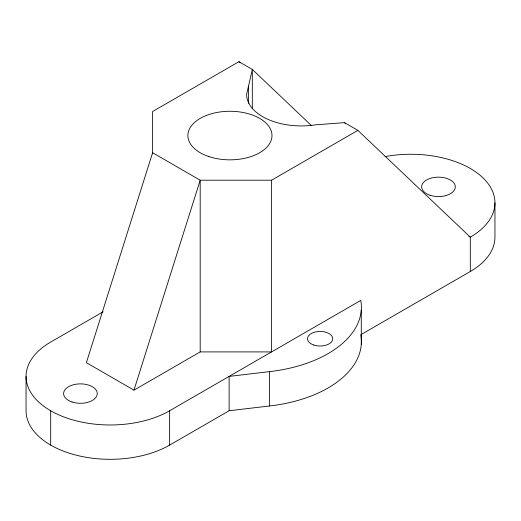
<?xml version="1.0" encoding="UTF-8"?>
<svg xmlns="http://www.w3.org/2000/svg" width="521" height="521" viewBox="0 0 521 521"><rect width="100%" height="100%" fill="white"/><g stroke="black" fill="none" stroke-linecap="round" stroke-linejoin="round"><path stroke-width="0.78" d="M133.962 390.144L200.188 351.909L200.188 180.201L152.607 152.731L86.375 362.675L133.962 390.144L200.188 180.201L271.565 180.201L357.888 130.367L470.313 237.159L470.313 271.5L360.786 334.736A113.767 65.685 0 0 1 269.429 405.983L229.129 410.75L169.644 445.09A84.115 48.564 0 0 1 77.974 455.615A84.115 48.564 0 0 1 26.05 410.75L26.05 376.409M311.18 125.333L252.314 69.417L238.924 61.686L152.607 111.52L152.607 153.838M103.171 311.766L50.687 342.069A84.115 48.564 0 0 0 50.687 410.75L50.687 445.09M50.687 410.75A84.115 48.564 0 0 0 169.644 410.75L360.786 300.396A113.767 65.685 0 0 1 269.429 371.642L229.129 376.409L229.129 410.75M357.888 130.367L344.492 122.637L315.459 124.845A54.679 31.566 0 0 1 246.628 94.353L252.314 69.417L252.314 108.479M200.188 351.909L271.565 351.909L271.565 180.201M468.9 236.345L470.313 237.159A84.115 48.564 0 0 0 482.602 177.492A84.115 48.564 0 0 0 385.026 156.6M344.492 122.637L345.67 123.751M238.924 61.686L240.103 62.807M494.95 202.819L494.95 237.159A84.115 48.564 0 0 1 470.313 271.5M361.281 310.112L361.281 344.453M269.429 371.642L269.429 405.983M248.491 86.18L248.491 103.269M169.644 410.75L169.644 445.09M208.901 156.587A42.058 24.285 0 0 0 271.988 135.558A42.058 24.285 0 0 0 208.901 114.529A42.058 24.285 0 0 0 208.901 156.587M313.824 345.045A12.615 7.287 0 0 0 332.75 338.741A12.615 7.287 0 0 0 313.824 332.431A12.615 7.287 0 0 0 313.824 345.045M72.015 401.991A16.822 9.71 0 0 0 97.251 393.576A16.822 9.71 0 0 0 72.015 385.169A16.822 9.71 0 0 0 72.015 401.991M430.066 195.271A16.822 9.71 0 0 0 455.302 186.863A16.822 9.71 0 0 0 430.066 178.449A16.822 9.71 0 0 0 430.066 195.271"/></g></svg>
